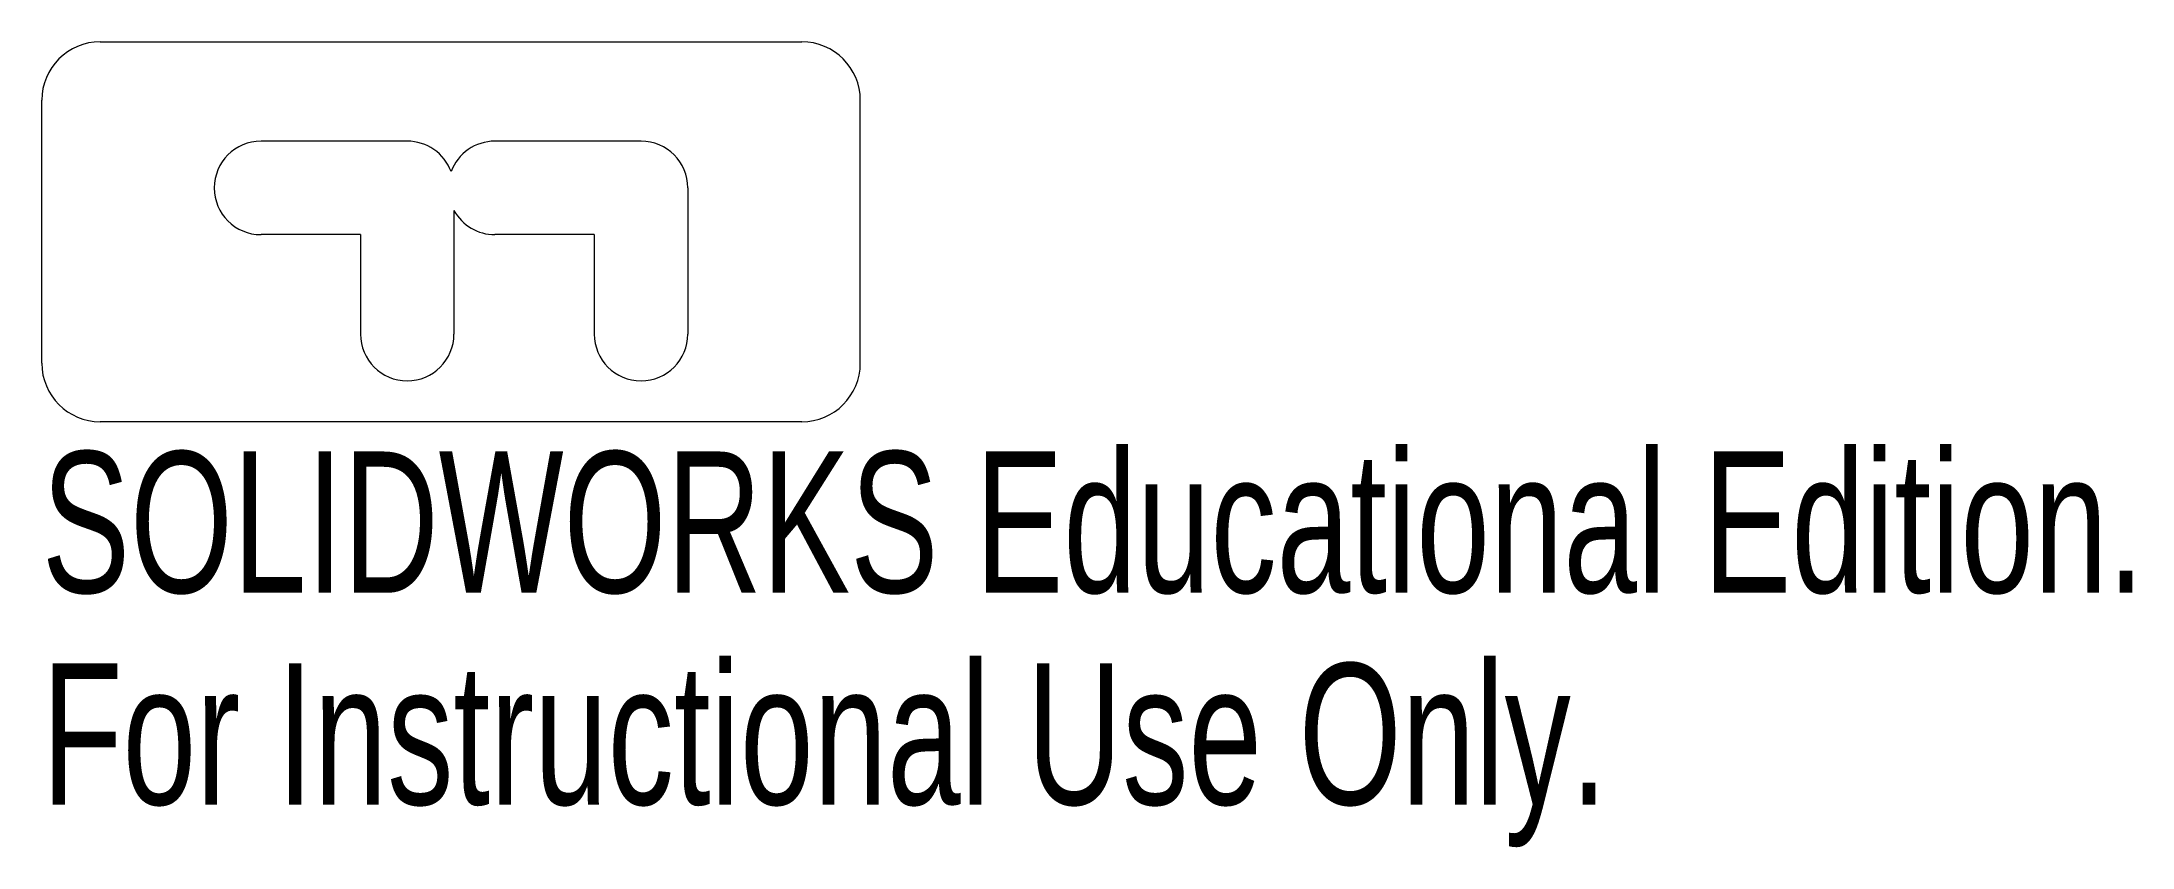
# Model space of a CAD drawing. Header units: millimetres. Extents: x -14 to 57.5, y -12.6 to 15.
import ezdxf

# ---------------------------------------------------------------- set-up
doc = ezdxf.new("R2010")
doc.units = ezdxf.units.MM
doc.styles.add('SLDTEXTSTYLE0', font='TXT', dxfattribs={"width": 0.7})

msp = doc.modelspace()

# ---------------------------------------------------------------- linework, layer by layer
at = {"color": 7, "linetype": 'Continuous', "lineweight": 15}
for p, q in [((-12, 15), (12, 15)), ((-14, 4), (-14, 13)), ((14, 4), (14, 13)), ((-1.5, 11.6), (-6.5, 11.6)), ((6.5, 11.6), (1.5, 11.6)), ((8.1, 10), (8.1, 5)), ((0.1, 9.225), (0.1, 5)), ((-3.1, 8.4), (-6.5, 8.4)), ((-3.1, 8.4), (-3.1, 5)), ((4.9, 8.4), (1.5, 8.4)), ((4.9, 8.4), (4.9, 5)), ((12, 2), (-12, 2))]:
    msp.add_line(p, q, dxfattribs=at)
for centre, radius, start, end in [((-12, 13), 2, 90, 180), ((12, 13), 2, 0, 90), ((-6.5, 10), 1.6, 90, 270), ((-1.5, 10), 1.6, 20.36413, 90), ((1.5, 10), 1.6, 90, 159.63587), ((6.5, 10), 1.6, 0, 90), ((1.5, 10), 1.6, 208.95502, 270), ((-1.5, 5), 1.6, 180, 0), ((6.5, 5), 1.6, 180, 0), ((-12, 4), 2, 180, 270), ((12, 4), 2, 270, 0)]:
    msp.add_arc(centre, radius, start, end, dxfattribs=at)

# ---------------------------------------------------------------- texts
at = {"color": 7, "linetype": 'Continuous', "char_height": 4.83362, "attachment_point": 1, "style": 'SLDTEXTSTYLE0'}
for s, insert in [('SOLIDWORKS Educational Edition.', (-14, 0.98)), ('For Instructional Use Only.', (-14, -6.27))]:
    msp.add_mtext(s, dxfattribs=dict(at, insert=insert))

doc.saveas('drawing.dxf')
